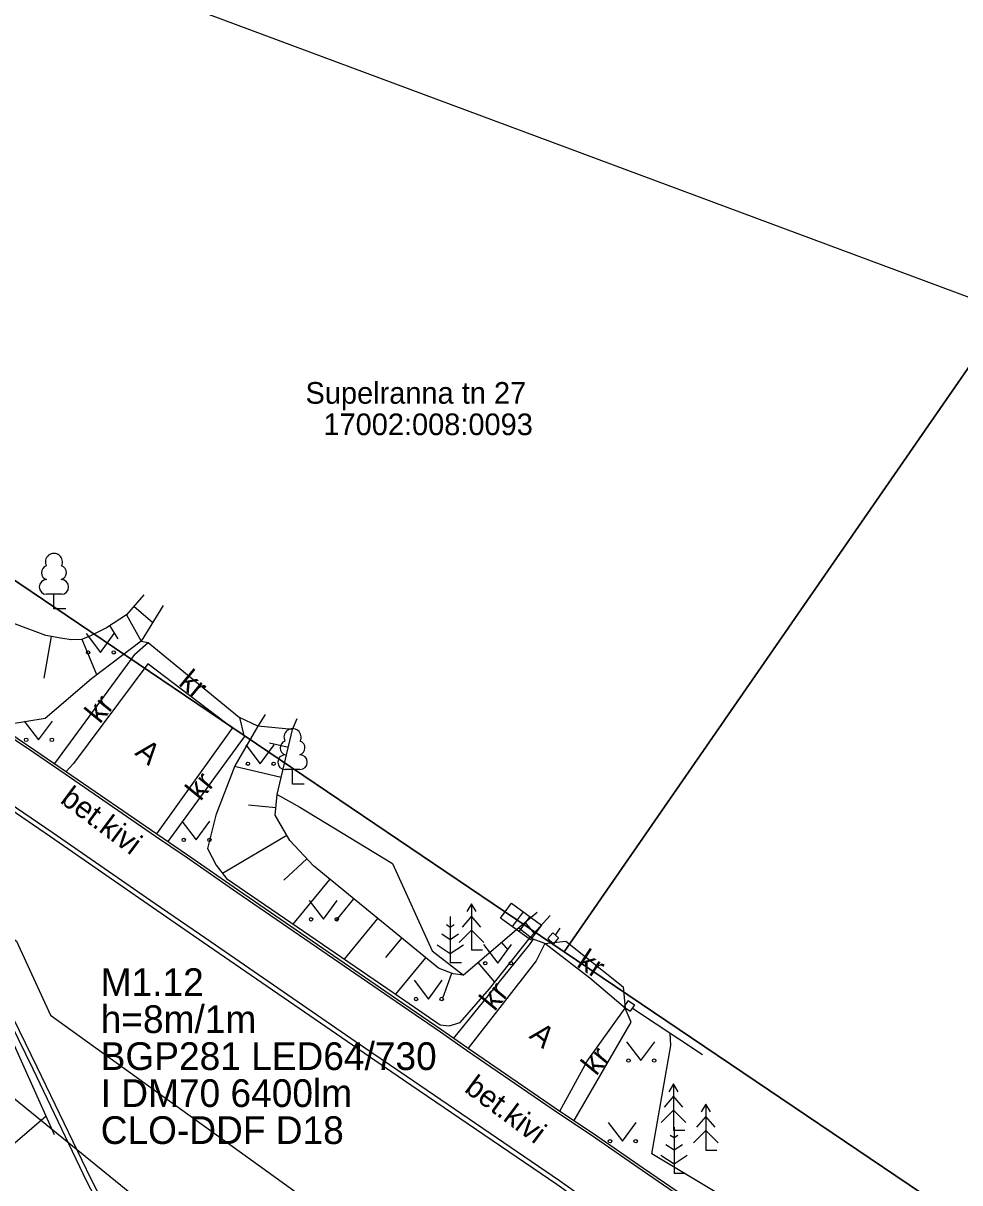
# Model space of a CAD drawing. Extents: x 641338 to 641996, y 6456526 to 6457159.
# Drawn here: x 641439.82 to 641470.08, y 6456907.69 to 6456945.19 of the extents above; entities that cross this region are included whole.
import ezdxf

# ---------------------------------------------------------------- set-up
doc = ezdxf.new("R2010")
doc.units = 0
for name, color, linetype in [('ABIJOONIS', 7, 'Continuous'), ('AED', 7, 'Continuous'), ('ELRAJATISMP', 7, 'Continuous'), ('HALJASTUS', 7, 'Continuous'), ('MOOTPIIR', 7, 'Continuous'), ('PIIR', 7, 'Continuous'), ('PUU', 7, 'Continuous'), ('RELJEEF', 7, 'Continuous'), ('TEE', 7, 'Continuous'), ('VORMISTUS', 7, 'Continuous')]:
    doc.layers.add(name, color=color, linetype=linetype)

msp = doc.modelspace()

# ---------------------------------------------------------------- linework, layer by layer
at = {"layer": 'AED'}
for p, q in [((641456.929, 6456915.776), (641456.764, 6456915.589)), ((641456.764, 6456915.589), (641456.951, 6456915.424)), ((641456.929, 6456915.776), (641457.116, 6456915.611)), ((641457.116, 6456915.611), (641456.951, 6456915.424)), ((641459.363, 6456913.584), (641459.223, 6456913.377)), ((641459.223, 6456913.377), (641459.43, 6456913.237)), ((641459.363, 6456913.584), (641459.57, 6456913.443)), ((641459.57, 6456913.443), (641459.43, 6456913.237))]:
    msp.add_line(p, q, dxfattribs=at)
for points in [[(641457.012, 6456915.703), (641457.168, 6456915.926)], [(641459.5, 6456913.34), (641461.766, 6456911.844)]]:
    msp.add_lwpolyline(points, dxfattribs=at)
at = {"layer": 'ELRAJATISMP'}
for p, q in [((641455.966, 6456916.458), (641455.615, 6456915.976)), ((641456.186, 6456916.298), (641455.834, 6456915.816))]:
    msp.add_line(p, q, dxfattribs=at)
msp.add_lwpolyline([(641455.593, 6456916.73), (641456.559, 6456916.026), (641456.207, 6456915.544), (641455.242, 6456916.248)], close=True, dxfattribs=at)
at = {"layer": 'HALJASTUS'}
for p, q in [((641441.849, 6456925.448), (641442.312, 6456924.841)), ((641442.312, 6456924.841), (641442.758, 6456925.448)), ((641439.849, 6456922.623), (641440.312, 6456922.016)), ((641440.312, 6456922.016), (641440.758, 6456922.623)), ((641447.014, 6456921.85), (641447.477, 6456921.243)), ((641447.477, 6456921.243), (641447.923, 6456921.85)), ((641444.942, 6456919.386), (641445.405, 6456918.779)), ((641445.405, 6456918.779), (641445.851, 6456919.386)), ((641449.055, 6456916.819), (641449.519, 6456916.212)), ((641449.519, 6456916.212), (641449.964, 6456916.819)), ((641455.827, 6456915.932), (641456.298, 6456915.572)), ((641454.684, 6456915.396), (641455.147, 6456914.79)), ((641455.147, 6456914.79), (641455.593, 6456915.396)), ((641452.447, 6456914.242), (641452.91, 6456913.635)), ((641452.91, 6456913.635), (641453.356, 6456914.242)), ((641459.313, 6456912.252), (641459.776, 6456911.645)), ((641459.776, 6456911.645), (641460.222, 6456912.252)), ((641458.715, 6456909.644), (641459.178, 6456909.037)), ((641459.178, 6456909.037), (641459.624, 6456909.644))]:
    msp.add_line(p, q, dxfattribs=at)
for points in [[(641443.157, 6456926.059), (641443.63, 6456925.2), (641443.858, 6456925.164)], [(641448.52, 6456922.349), (641447.395, 6456922.462), (641446.801, 6456922.738)], [(641448.022, 6456920.242), (641448.758, 6456919.833), (641451.744, 6456918.012), (641453.028, 6456915.194), (641454.038, 6456914.41)], [(641489.214, 6456890.272), (641486.688, 6456891.08), (641485.539, 6456891.331), (641480.227, 6456895.717), (641476.183, 6456898.984), (641460.126, 6456908.626), (641460.74, 6456912.131), (641460.718, 6456912.536)]]:
    msp.add_lwpolyline(points, dxfattribs=at)
for centre in [(641441.911, 6456924.841), (641442.74, 6456924.841), (641439.911, 6456922.016), (641440.74, 6456922.016), (641447.076, 6456921.243), (641447.905, 6456921.243), (641445.004, 6456918.779), (641445.833, 6456918.779), (641449.118, 6456916.212), (641449.946, 6456916.212), (641454.746, 6456914.79), (641455.575, 6456914.79), (641452.509, 6456913.635), (641453.338, 6456913.635), (641459.375, 6456911.645), (641460.204, 6456911.645), (641458.777, 6456909.037), (641459.606, 6456909.037)]:
    msp.add_circle(centre, 0.055, dxfattribs=at)
at = {"layer": 'MOOTPIIR'}
msp.add_lwpolyline([(641419.091, 6456906.878), (641419.169, 6456919.63), (641423.619, 6456921.194), (641434.319, 6456919.356), (641439.598, 6456915.509), (641440.693, 6456913.115), (641487.726, 6456879.214), (641600.939, 6456803.419), (641676.796, 6456752.634), (641781.831, 6456703.162), (641880.766, 6456677.259), (641879.242, 6456671.437), (641824.896, 6456685.666), (641779.398, 6456695.477), (641671.126, 6456746.768), (641560.867, 6456824.148), (641476.061, 6456880.767), (641436.946, 6456912.497), (641434.778, 6456915.399), (641422.576, 6456917.098), (641422.565, 6456907.195)], close=True, dxfattribs=at)
at = {"layer": 'PIIR'}
for points in [[(641457.3, 6456915.16), (641488.25, 6456959.93), (641505.99, 6456985.6), (641516.19, 6456976.84), (641526.64, 6456960.83), (641530.6, 6456954.75), (641529, 6456952.34), (641489.88, 6456893.14)], [(641457.3, 6456915.16), (641435.87, 6456929.64), (641440.12, 6456971.96), (641456.87, 6456961.52), (641465.16, 6456974.33), (641488.25, 6456959.93)]]:
    msp.add_lwpolyline(points, close=True, dxfattribs=at)
msp.add_lwpolyline([(641698.58, 6456730.12), (641582.54, 6456812), (641435.04, 6456910.2), (641429.7, 6456908.57), (641428.1, 6456932.9), (641435.87, 6456929.64), (641457.3, 6456915.16), (641489.88, 6456893.14), (641572.98, 6456836.97), (641591.75, 6456824.28), (641594.98, 6456817.67), (641646.18, 6456782.39)], dxfattribs=at)
at = {"layer": 'PUU'}
for p, q in [((641441.048, 6456926.721), (641440.568, 6456926.721)), ((641440.808, 6456926.247), (641440.808, 6456926.721)), ((641441.188, 6456926.247), (641440.808, 6456926.247)), ((641448.758, 6456921.055), (641448.278, 6456921.055)), ((641448.518, 6456920.58), (641448.518, 6456921.055)), ((641448.898, 6456920.58), (641448.518, 6456920.58)), ((641454.301, 6456916.71), (641454.151, 6456916.46)), ((641454.451, 6456916.46), (641454.301, 6456916.71)), ((641454.301, 6456916.71), (641454.301, 6456915.21)), ((641453.614, 6456916.3), (641453.614, 6456914.8)), ((641454.301, 6456916.31), (641454.001, 6456915.96)), ((641454.601, 6456915.96), (641454.301, 6456916.31)), ((641453.614, 6456915.95), (641453.49, 6456916.033)), ((641453.738, 6456916.033), (641453.614, 6456915.95)), ((641454.301, 6456915.86), (641453.901, 6456915.46)), ((641454.701, 6456915.46), (641454.301, 6456915.86)), ((641453.614, 6456915.55), (641453.347, 6456915.727)), ((641453.881, 6456915.727), (641453.614, 6456915.55)), ((641453.19, 6456915.389), (641453.614, 6456915.106)), ((641453.614, 6456915.106), (641454.038, 6456915.389)), ((641454.661, 6456915.21), (641454.301, 6456915.21)), ((641453.974, 6456914.8), (641453.614, 6456914.8)), ((641460.831, 6456910.889), (641460.681, 6456910.639)), ((641460.981, 6456910.639), (641460.831, 6456910.889)), ((641460.831, 6456910.889), (641460.831, 6456909.389)), ((641460.831, 6456910.489), (641460.531, 6456910.139)), ((641461.131, 6456910.139), (641460.831, 6456910.489)), ((641461.874, 6456910.239), (641461.724, 6456909.989)), ((641462.024, 6456909.989), (641461.874, 6456910.239)), ((641461.874, 6456910.239), (641461.874, 6456908.739)), ((641460.831, 6456910.039), (641460.431, 6456909.639)), ((641461.231, 6456909.639), (641460.831, 6456910.039)), ((641460.848, 6456909.494), (641460.848, 6456907.994)), ((641461.874, 6456909.839), (641461.574, 6456909.489)), ((641462.174, 6456909.489), (641461.874, 6456909.839)), ((641460.848, 6456909.144), (641460.724, 6456909.227)), ((641461.191, 6456909.389), (641460.831, 6456909.389)), ((641460.973, 6456909.227), (641460.848, 6456909.144)), ((641461.874, 6456909.389), (641461.474, 6456908.989)), ((641462.274, 6456908.989), (641461.874, 6456909.389)), ((641460.848, 6456908.744), (641460.582, 6456908.922)), ((641461.115, 6456908.922), (641460.848, 6456908.744)), ((641462.234, 6456908.739), (641461.874, 6456908.739)), ((641460.424, 6456908.584), (641460.848, 6456908.301)), ((641460.848, 6456908.301), (641461.273, 6456908.584)), ((641461.208, 6456907.994), (641460.848, 6456907.994))]:
    msp.add_line(p, q, dxfattribs=at)
for centre, radius, start, end in [((641440.808, 6456927.766), 0.277, 332.5799, 207.4201), ((641440.638, 6456927.419), 0.233, 109.0217, 253.1415), ((641440.978, 6456927.419), 0.233, 286.8508, 70.9859), ((641440.571, 6456926.959), 0.238, 90.0016, 269.3953), ((641441.046, 6456926.959), 0.238, 270.6047, 89.9984), ((641448.518, 6456922.1), 0.277, 332.5799, 207.4201), ((641448.348, 6456921.753), 0.233, 109.0217, 253.1415), ((641448.688, 6456921.753), 0.233, 286.8508, 70.9859), ((641448.281, 6456921.292), 0.238, 90.0016, 269.3953), ((641448.756, 6456921.292), 0.238, 270.6047, 89.9984)]:
    msp.add_arc(centre, radius, start, end, dxfattribs=at)
at = {"layer": 'RELJEEF'}
for p, q in [((641444, 6456925.802), (641443.385, 6456926.327)), ((641442.889, 6456925.279), (641442.612, 6456925.708)), ((641440.488, 6456924.006), (641440.727, 6456925.353)), ((641442.194, 6456924.118), (641441.718, 6456925.263)), ((641447.776, 6456921.922), (641448.385, 6456921.778)), ((641446.647, 6456921.162), (641448.155, 6456920.805)), ((641447.091, 6456919.914), (641447.979, 6456919.823)), ((641446.255, 6456917.703), (641448.339, 6456918.929)), ((641448.235, 6456917.477), (641448.985, 6456918.17)), ((641448.544, 6456916.059), (641449.728, 6456917.504)), ((641449.937, 6456916.181), (641450.502, 6456916.87)), ((641450.2, 6456914.925), (641451.275, 6456916.236)), ((641456.329, 6456915.766), (641456.041, 6456916.111)), ((641451.538, 6456914.98), (641452.048, 6456915.602)), ((641455.484, 6456915.223), (641455.278, 6456915.465)), ((641451.855, 6456913.79), (641452.822, 6456914.969)), ((641455.055, 6456914.184), (641454.516, 6456914.817)), ((641453.386, 6456913.7), (641453.671, 6456914.467)), ((641440.559, 6456909.852), (641439.173, 6456908.65))]:
    msp.add_line(p, q, dxfattribs=at)
for points in [[(641443.157, 6456926.059), (641442.504, 6456925.638), (641441.951, 6456925.36), (641441.704, 6456925.257), (641441.379, 6456925.251), (641441.088, 6456925.289), (641440.545, 6456925.385), (641435.631, 6456927.225), (641435.517, 6456927.289), (641435.416, 6456927.369), (641435.224, 6456927.641)], [(641443.63, 6456925.2), (641442.018, 6456923.985), (641440.526, 6456922.706), (641439.343, 6456922.509), (641436.873, 6456923.899), (641435.114, 6456924.801), (641433.274, 6456925.525), (641432.443, 6456925.832), (641432.211, 6456926.077), (641432.071, 6456926.433)], [(641443.71, 6456926.707), (641443.157, 6456926.059)], [(641444.343, 6456926.363), (641443.63, 6456925.2)], [(641447.633, 6456922.838), (641447.395, 6456922.462)], [(641448.52, 6456922.349), (641448.669, 6456922.707)], [(641447.395, 6456922.462), (641446.653, 6456921.177), (641446.042, 6456919.581), (641445.771, 6456918.504), (641446.047, 6456917.961), (641446.389, 6456917.536), (641451.769, 6456913.849), (641453.294, 6456912.799), (641453.58, 6456912.768), (641453.938, 6456912.871), (641454.881, 6456913.966), (641456.2, 6456915.622)], [(641455.827, 6456915.932), (641454.038, 6456914.41), (641453.714, 6456914.452), (641453.236, 6456914.629), (641449.199, 6456917.938), (641448.435, 6456918.765), (641447.954, 6456919.583), (641448.022, 6456920.242), (641448.52, 6456922.349)], [(641456.425, 6456916.431), (641455.827, 6456915.932)], [(641456.2, 6456915.622), (641456.847, 6456916.338)], [(641440.831, 6456909.246), (641439.339, 6456912.568), (641437.388, 6456914.304)]]:
    msp.add_lwpolyline(points, dxfattribs=at)
at = {"layer": 'TEE'}
for points in [[(641443.41, 6456924.779), (641443.858, 6456925.164), (641446.801, 6456922.738), (641446.952, 6456922.115)], [(641443.41, 6456924.779), (641440.828, 6456921.25)], [(641474.469, 6456895.609), (641462.749, 6456903.682), (641458.696, 6456906.468), (641457.058, 6456907.638), (641452.109, 6456911.016), (641450.461, 6456912.14), (641445.628, 6456915.467), (641443.998, 6456916.592), (641440.696, 6456918.875), (641439.036, 6456920.005), (641437.371, 6456921.131), (641436.532, 6456921.655), (641435.669, 6456922.135), (641434.765, 6456922.59), (641433.855, 6456923.002), (641432.939, 6456923.346), (641431.973, 6456923.641), (641430.984, 6456923.877), (641430.006, 6456924.052), (641429.006, 6456924.154), (641426.427, 6456924.21), (641424.426, 6456924.249), (641424.429, 6456924.399)], [(641474.554, 6456895.733), (641462.834, 6456903.806), (641458.782, 6456906.591), (641457.144, 6456907.761), (641452.194, 6456911.14), (641450.546, 6456912.264), (641445.713, 6456915.591), (641444.083, 6456916.715), (641440.781, 6456918.999), (641439.12, 6456920.129), (641437.453, 6456921.257), (641436.608, 6456921.784), (641435.739, 6456922.268), (641434.83, 6456922.725), (641433.912, 6456923.141), (641432.987, 6456923.488), (641432.012, 6456923.786), (641431.015, 6456924.024), (641430.027, 6456924.201), (641429.015, 6456924.304), (641426.43, 6456924.36), (641424.429, 6456924.399)], [(641444.129, 6456918.977), (641446.583, 6456922.388), (641443.842, 6456924.468), (641441.438, 6456921.25), (641441.205, 6456920.99)], [(641438.487, 6456922.731), (641440.15, 6456921.619), (641441.173, 6456920.915), (641444.093, 6456918.905), (641445.079, 6456918.235), (641446.722, 6456917.091), (641451.66, 6456913.695), (641453.298, 6456912.574), (641454.144, 6456911.98), (641457.112, 6456909.942), (641458.164, 6456909.239), (641459.817, 6456908.098), (641463.817, 6456905.358)], [(641438.531, 6456922.798), (641440.195, 6456921.685), (641441.218, 6456920.981), (641444.138, 6456918.971), (641445.124, 6456918.301), (641446.768, 6456917.157), (641451.705, 6456913.761), (641453.344, 6456912.64), (641454.19, 6456912.046), (641457.157, 6456910.008), (641458.209, 6456909.305), (641459.862, 6456908.164), (641463.862, 6456905.424)], [(641446.952, 6456922.115), (641444.49, 6456918.732)], [(641456.672, 6456915.427), (641456.298, 6456915.572), (641456.167, 6456915.387), (641453.724, 6456912.372)], [(641456.672, 6456915.427), (641457.354, 6456915.503), (641459.198, 6456914.034), (641459.263, 6456913.339)], [(641479.326, 6456881.474), (641475.121, 6456884.385), (641473.465, 6456885.52), (641468.541, 6456888.913), (641463.541, 6456892.364), (641462.898, 6456892.788), (641459.573, 6456895.074), (641458.92, 6456895.532), (641453.753, 6456899.09), (641448.424, 6456902.754), (641442.261, 6456906.992), (641441.874, 6456907.738), (641440.135, 6456911.363), (641438.224, 6456915.267), (641438.359, 6456915.333)], [(641479.34, 6456881.647), (641475.206, 6456884.509), (641473.55, 6456885.644), (641468.626, 6456889.036), (641463.625, 6456892.488), (641462.982, 6456892.912), (641459.659, 6456895.197), (641459.006, 6456895.655), (641453.838, 6456899.214), (641448.509, 6456902.878), (641442.377, 6456907.094), (641442.008, 6456907.805), (641440.27, 6456911.428), (641438.359, 6456915.333)], [(641457.158, 6456910.007), (641458.042, 6456911.621), (641459.263, 6456913.339), (641458.986, 6456913.58), (641458.123, 6456914.306), (641456.672, 6456915.427), (641456.393, 6456914.866), (641454.192, 6456912.044)], [(641457.615, 6456909.702), (641459.464, 6456912.89), (641459.263, 6456913.339)]]:
    msp.add_lwpolyline(points, dxfattribs=at)
at = {"layer": 'VORMISTUS'}
msp.add_lwpolyline([(641387.666, 6456967.14), (641996.301, 6456740.393)], dxfattribs=at)

# ---------------------------------------------------------------- texts
at = {"layer": 'ABIJOONIS'}
for s, p in [('M1.12', (641442.319, 6456913.732)), ('h=8m/1m', (641442.319, 6456912.536)), ('BGP281 LED64/730 ', (641442.319, 6456911.34)), ('I DM70 6400lm ', (641442.319, 6456910.144)), ('CLO-DDF D18', (641442.319, 6456908.948))]:
    msp.add_text(s, height=0.896, rotation=359.996, dxfattribs=at).set_placement(p)
at = {"layer": 'PIIR'}
for s, p in [('Supelranna tn 27', (641448.938, 6456932.882)), ('17002:008:0093', (641449.516, 6456931.866))]:
    msp.add_text(s, height=0.7, dxfattribs=at).set_placement(p)
at = {"layer": 'TEE'}
for s, rotation, p in [('kr', 320.5993, (641444.802, 6456923.803)), ('kr', 50.5993, (641442.291, 6456922.508)), ('A', 320.813, (641443.395, 6456921.555)), ('kr', 50.5993, (641445.544, 6456920.008)), ('bet.kivi', 323.2672, (641440.975, 6456920.007)), ('kr', 326.6952, (641457.666, 6456914.706)), ('kr', 50.5993, (641455.044, 6456913.214)), ('A', 320.813, (641456.137, 6456912.4)), ('kr', 50.5993, (641458.328, 6456911.126)), ('bet.kivi', 323.2672, (641454.037, 6456910.666))]:
    msp.add_text(s, height=0.7, rotation=rotation, dxfattribs=at).set_placement(p)

doc.saveas('drawing.dxf')
